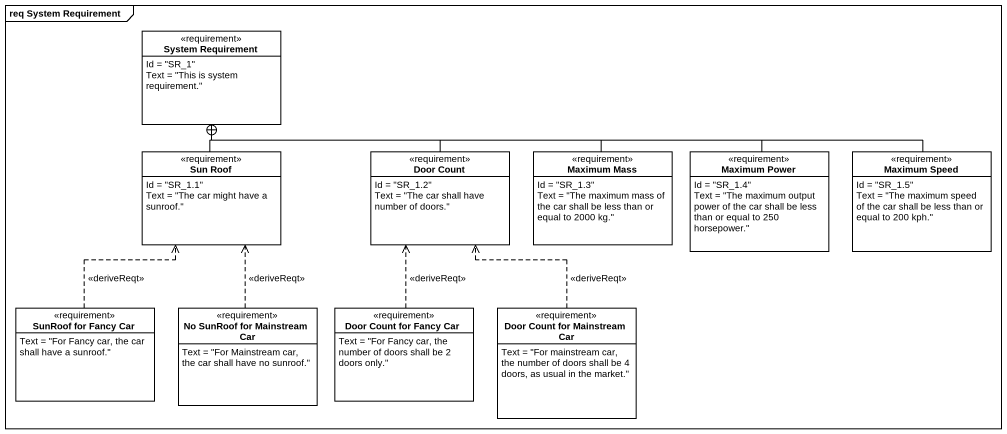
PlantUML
@startuml
mainframe req System Requirement
hide circle
hide empty members
class "System Requirement" as System_Requirement <<requirement>> {
  Id = "SR_1"
  Text = "This is system requirement."
}
class "Sun Roof" as Sun_Roof <<requirement>> {
  Id = "SR_1.1"
  Text = "The car might have a sunroof."
}
class "Door Count" as Door_Count <<requirement>> {
  Id = "SR_1.2"
  Text = "The car shall have number of doors."
}
class "Maximum Mass" as Maximum_Mass <<requirement>> {
  Id = "SR_1.3"
  Text = "The maximum mass of the car shall be less than or equal to 2000 kg."
}
class "Maximum Power" as Maximum_Power <<requirement>> {
  Id = "SR_1.4"
  Text = "The maximum output power of the car shall be less than or equal to 250 horsepower."
}
class "Maximum Speed" as Maximum_Speed <<requirement>> {
  Id = "SR_1.5"
  Text = "The maximum speed of the car shall be less than or equal to 200 kph."
}
class "SunRoof for Fancy Car" as SunRoof_for_Fancy_Car <<requirement>> {
  Text = "For Fancy car, the car shall have a sunroof."
}
class "No SunRoof for Mainstream Car" as No_SunRoof_for_Mainstream <<requirement>> {
  Text = "For Mainstream car, the car shall have no sunroof."
}
class "Door Count for Fancy Car" as Door_Count_for_Fancy_Car <<requirement>> {
  Text = "For Fancy car, the number of doors shall be 2 doors only."
}
class "Door Count for Mainstream Car" as Door_Count_for_Mainstream <<requirement>> {
  Text = "For mainstream car, the number of doors shall be 4 doors, as usual in the market."
}
Sun_Roof -up-+ System_Requirement
Door_Count -left-+ System_Requirement
Maximum_Mass -left-+ System_Requirement
Maximum_Power -left-+ System_Requirement
Maximum_Speed -left-+ System_Requirement
SunRoof_for_Fancy_Car .up.> Sun_Roof : <<deriveReqt>>
No_SunRoof_for_Mainstream .up.> Sun_Roof : <<deriveReqt>>
Door_Count_for_Fancy_Car .up.> Door_Count : <<deriveReqt>>
Door_Count_for_Mainstream .up.> Door_Count : <<deriveReqt>>
@enduml
